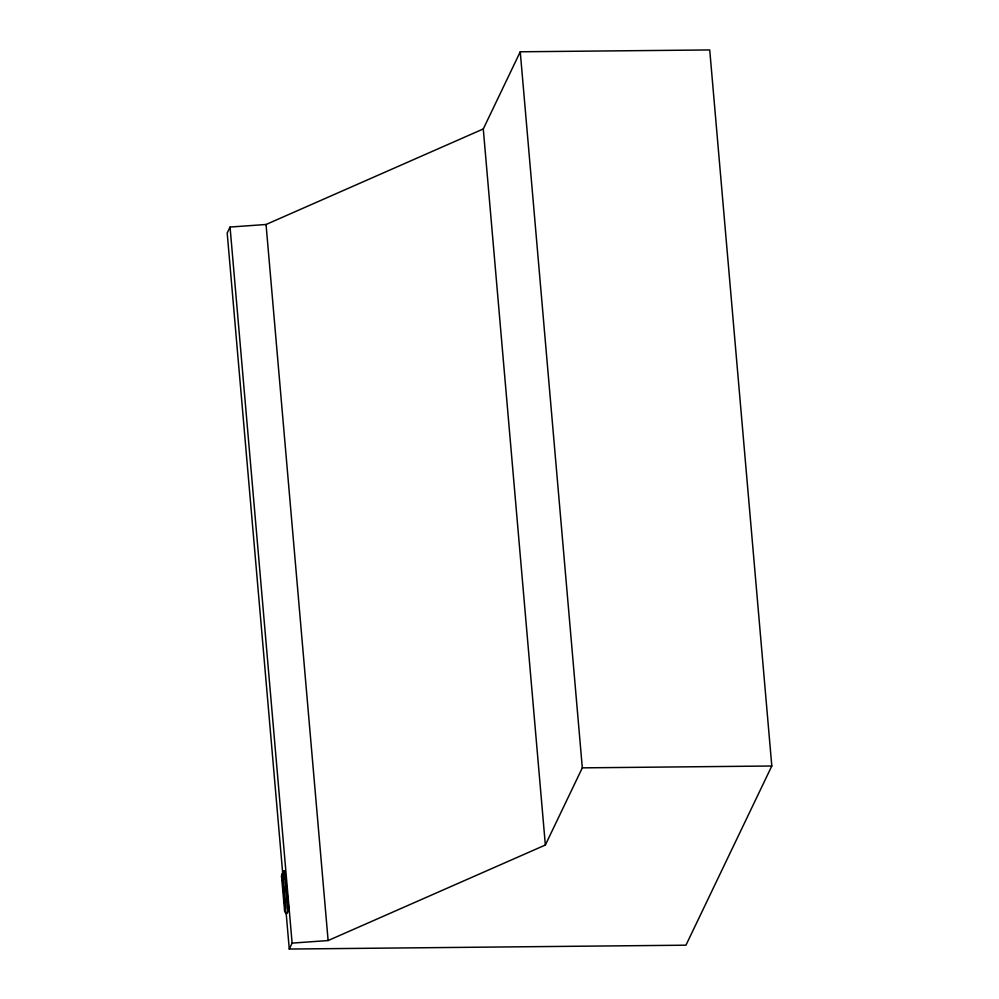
<?xml version="1.0" encoding="UTF-8"?>
<svg xmlns="http://www.w3.org/2000/svg" width="999" height="999" viewBox="0 0 999 999"><rect width="100%" height="100%" fill="white"/><g stroke="black" fill="none" stroke-linecap="round" stroke-linejoin="round"><path stroke-width="1.5" d="M282.267 875.761L283.441 872.864M286.176 913.323L289.273 949.05L685.951 945.191L771.802 766.008L709.727 49.95L520.254 51.786L483.279 128.958L266.046 224.488L230.045 227.048L227.198 232.992L282.804 874.487M289.273 949.05L292.108 943.118L230.045 227.048M292.108 943.118L328.122 940.546L545.354 845.017L582.317 767.856L520.254 51.786M284.802 870.629L288.661 907.679L288.399 911.188L286.763 913.635M282.729 872.789L281.493 876.073L284.653 911.563L285.926 908.378L282.767 872.801M582.317 767.856L771.802 766.008M281.506 876.235L282.28 876.235L285.289 911.001M285.352 912.649C286.251 916.42 288.236 908.566 287.487 907.304L284.465 872.402C284.041 867.194 281.381 875.673 282.218 876.635M483.279 128.958L545.354 845.017M266.046 224.488L328.122 940.546M283.928 876.36L284.191 879.382M284.84 886.937L285.239 891.483M285.889 899.038L286.151 902.06M282.767 883.091L283.167 887.649M283.816 895.241L284.216 899.787M284.74 905.868L285.264 911.937"/></g></svg>
